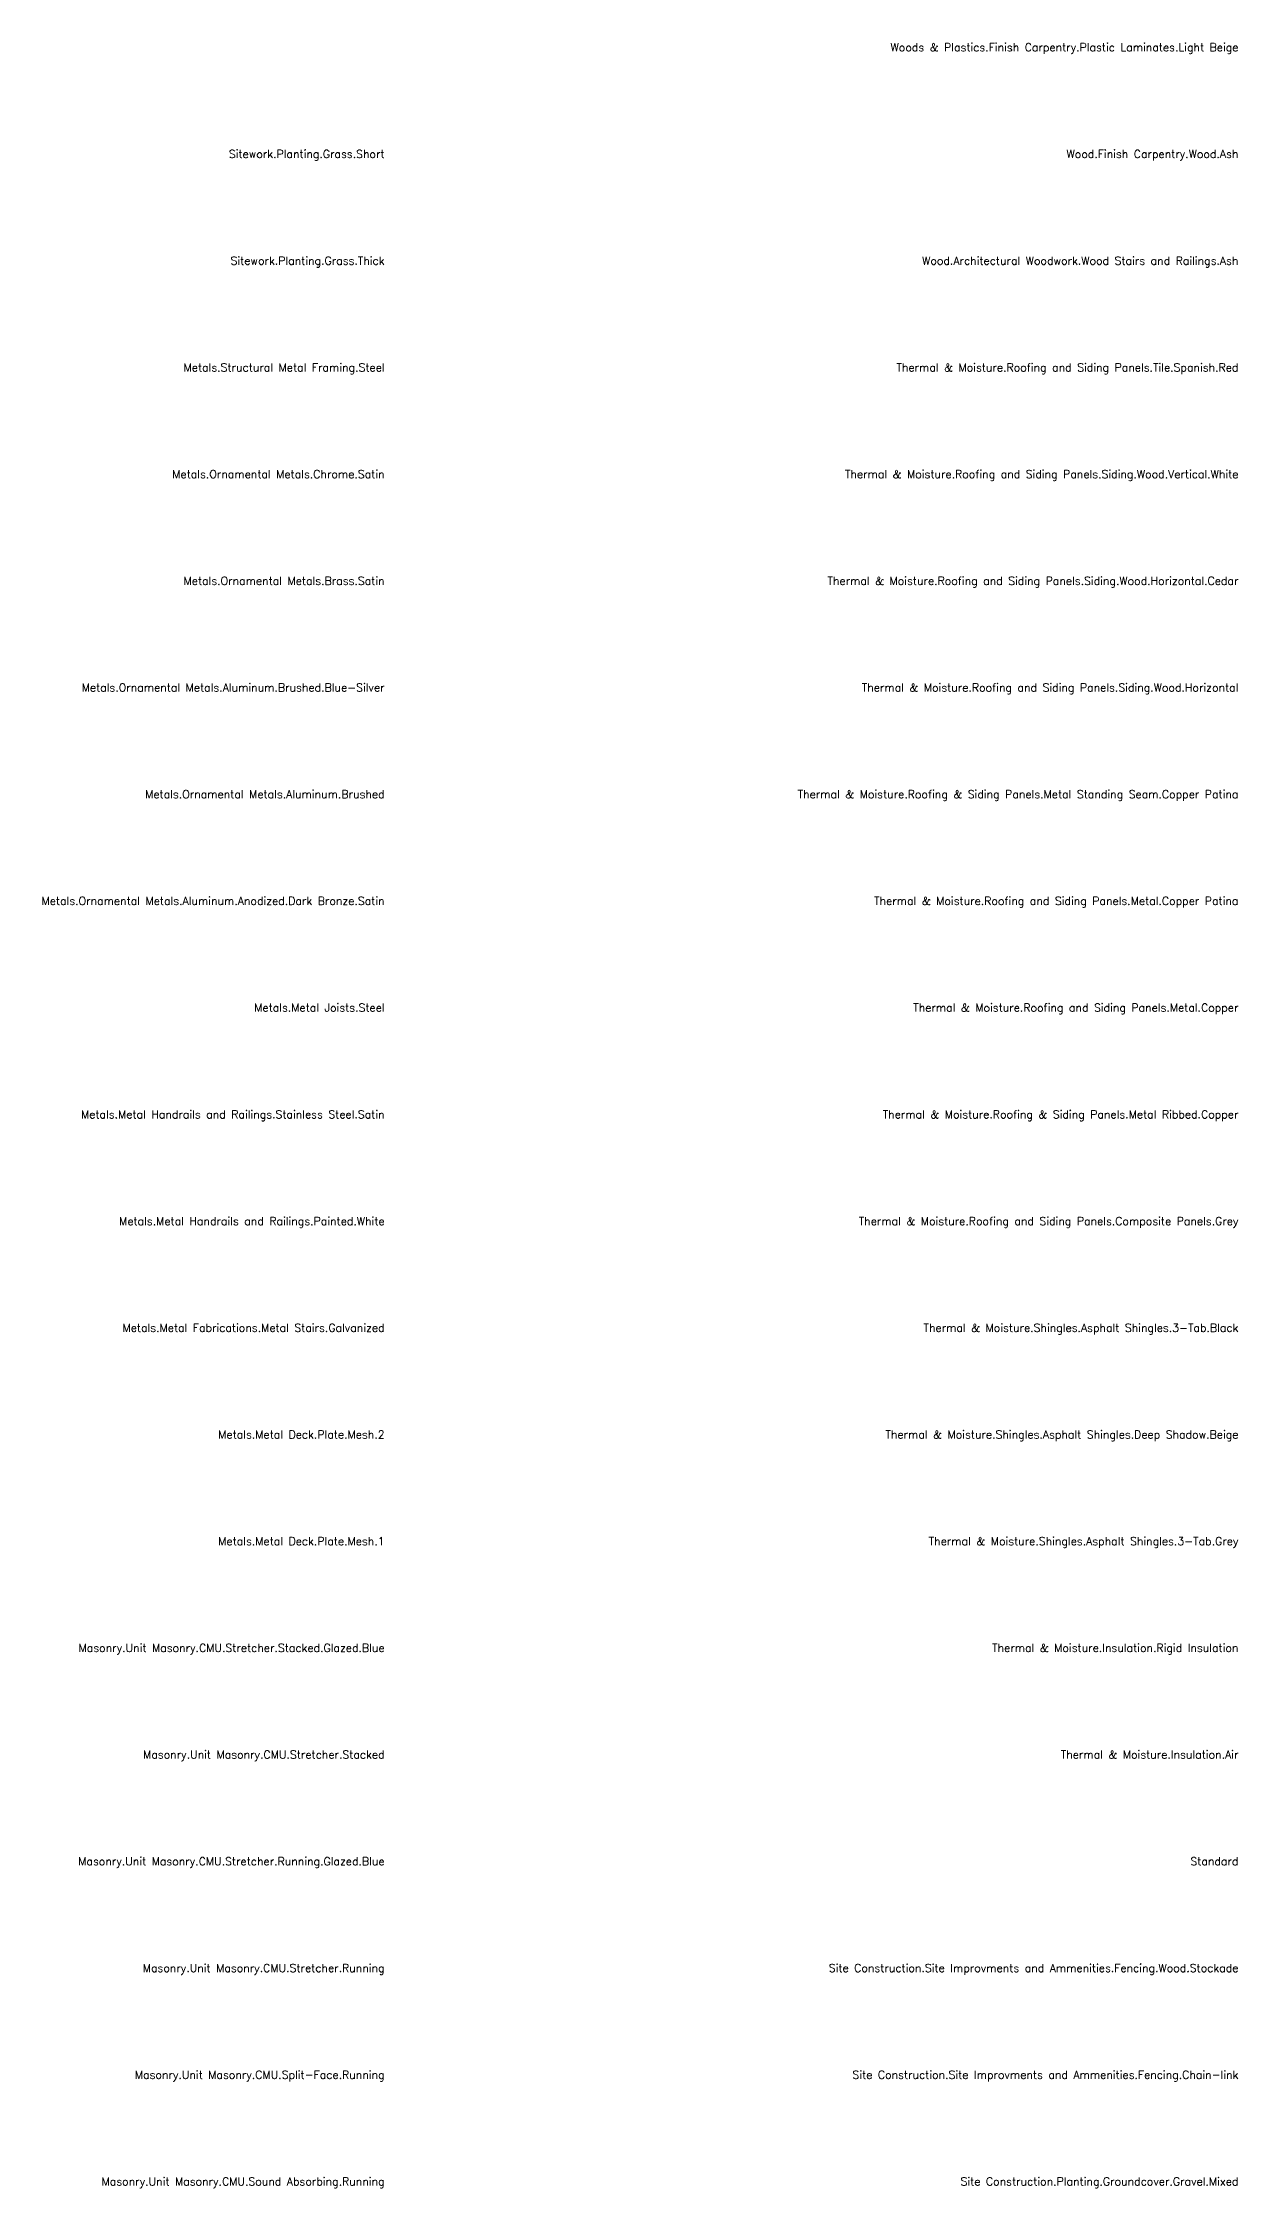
# Model space of a CAD drawing. Header units: millimetres. Extents: x -11210 to 143985, y 1425 to 64736.
# Drawn here: x 110391 to 143985, y 1425 to 61736 of the extents above; entities that cross this region are included whole.
import ezdxf
from ezdxf.enums import TextEntityAlignment as Align

# ---------------------------------------------------------------- set-up
doc = ezdxf.new("R2010")
doc.units = ezdxf.units.MM
doc.header["$LTSCALE"] = 0.5
doc.styles.add('RomanS', font='romans.shx')

msp = doc.modelspace()

# ---------------------------------------------------------------- texts
at = {"style": 'RomanS'}
for s, p in [('Woods & Plastics.Finish Carpentry.Plastic Laminates.Light Beige', (143995, 61500)), ('Sitework.Planting.Grass.Short', (119995, 58500)), ('Wood.Finish Carpentry.Wood.Ash', (143995, 58500)), ('Sitework.Planting.Grass.Thick', (119995, 55500)), ('Wood.Architectural Woodwork.Wood Stairs and Railings.Ash', (143995, 55500)), ('Metals.Structural Metal Framing.Steel', (119995, 52500)), ('Thermal & Moisture.Roofing and Siding Panels.Tile.Spanish.Red', (143995, 52500)), ('Metals.Ornamental Metals.Chrome.Satin', (119995, 49500)), ('Thermal & Moisture.Roofing and Siding Panels.Siding.Wood.Vertical.White', (143995, 49500)), ('Metals.Ornamental Metals.Brass.Satin', (119995, 46500)), ('Thermal & Moisture.Roofing and Siding Panels.Siding.Wood.Horizontal.Cedar', (143995, 46500)), ('Metals.Ornamental Metals.Aluminum.Brushed.Blue-Silver', (119995, 43500)), ('Thermal & Moisture.Roofing and Siding Panels.Siding.Wood.Horizontal', (143995, 43500)), ('Metals.Ornamental Metals.Aluminum.Brushed', (119995, 40500)), ('Thermal & Moisture.Roofing & Siding Panels.Metal Standing Seam.Copper Patina', (143995, 40500)), ('Metals.Ornamental Metals.Aluminum.Anodized.Dark Bronze.Satin', (119995, 37500)), ('Thermal & Moisture.Roofing and Siding Panels.Metal.Copper Patina', (143995, 37500)), ('Metals.Metal Joists.Steel', (119995, 34500)), ('Thermal & Moisture.Roofing and Siding Panels.Metal.Copper', (143995, 34500)), ('Metals.Metal Handrails and Railings.Stainless Steel.Satin', (119995, 31500)), ('Thermal & Moisture.Roofing & Siding Panels.Metal Ribbed.Copper', (143995, 31500)), ('Metals.Metal Handrails and Railings.Painted.White', (119995, 28500)), ('Thermal & Moisture.Roofing and Siding Panels.Composite Panels.Grey', (143995, 28500)), ('Metals.Metal Fabrications.Metal Stairs.Galvanized', (119995, 25500)), ('Thermal & Moisture.Shingles.Asphalt Shingles.3-Tab.Black', (143995, 25500)), ('Metals.Metal Deck.Plate.Mesh.2', (119995, 22500)), ('Thermal & Moisture.Shingles.Asphalt Shingles.Deep Shadow.Beige', (143995, 22500)), ('Metals.Metal Deck.Plate.Mesh.1', (119995, 19500)), ('Thermal & Moisture.Shingles.Asphalt Shingles.3-Tab.Grey', (143995, 19500)), ('Masonry.Unit Masonry.CMU.Stretcher.Stacked.Glazed.Blue', (119995, 16500)), ('Thermal & Moisture.Insulation.Rigid Insulation', (143995, 16500)), ('Masonry.Unit Masonry.CMU.Stretcher.Stacked', (119995, 13500)), ('Thermal & Moisture.Insulation.Air', (143995, 13500)), ('Masonry.Unit Masonry.CMU.Stretcher.Running.Glazed.Blue', (119995, 10500)), ('Standard', (143995, 10500)), ('Masonry.Unit Masonry.CMU.Stretcher.Running', (119995, 7500)), ('Site Construction.Site Improvments and Ammenities.Fencing.Wood.Stockade', (143995, 7500)), ('Masonry.Unit Masonry.CMU.Split-Face.Running', (119995, 4500)), ('Site Construction.Site Improvments and Ammenities.Fencing.Chain-link', (143995, 4500)), ('Masonry.Unit Masonry.CMU.Sound Absorbing.Running', (119995, 1500)), ('Site Construction.Planting.Groundcover.Gravel.Mixed', (143995, 1500))]:
    msp.add_text(s, height=225, dxfattribs=at).set_placement(p, align=Align.RIGHT)

doc.saveas('drawing.dxf')
